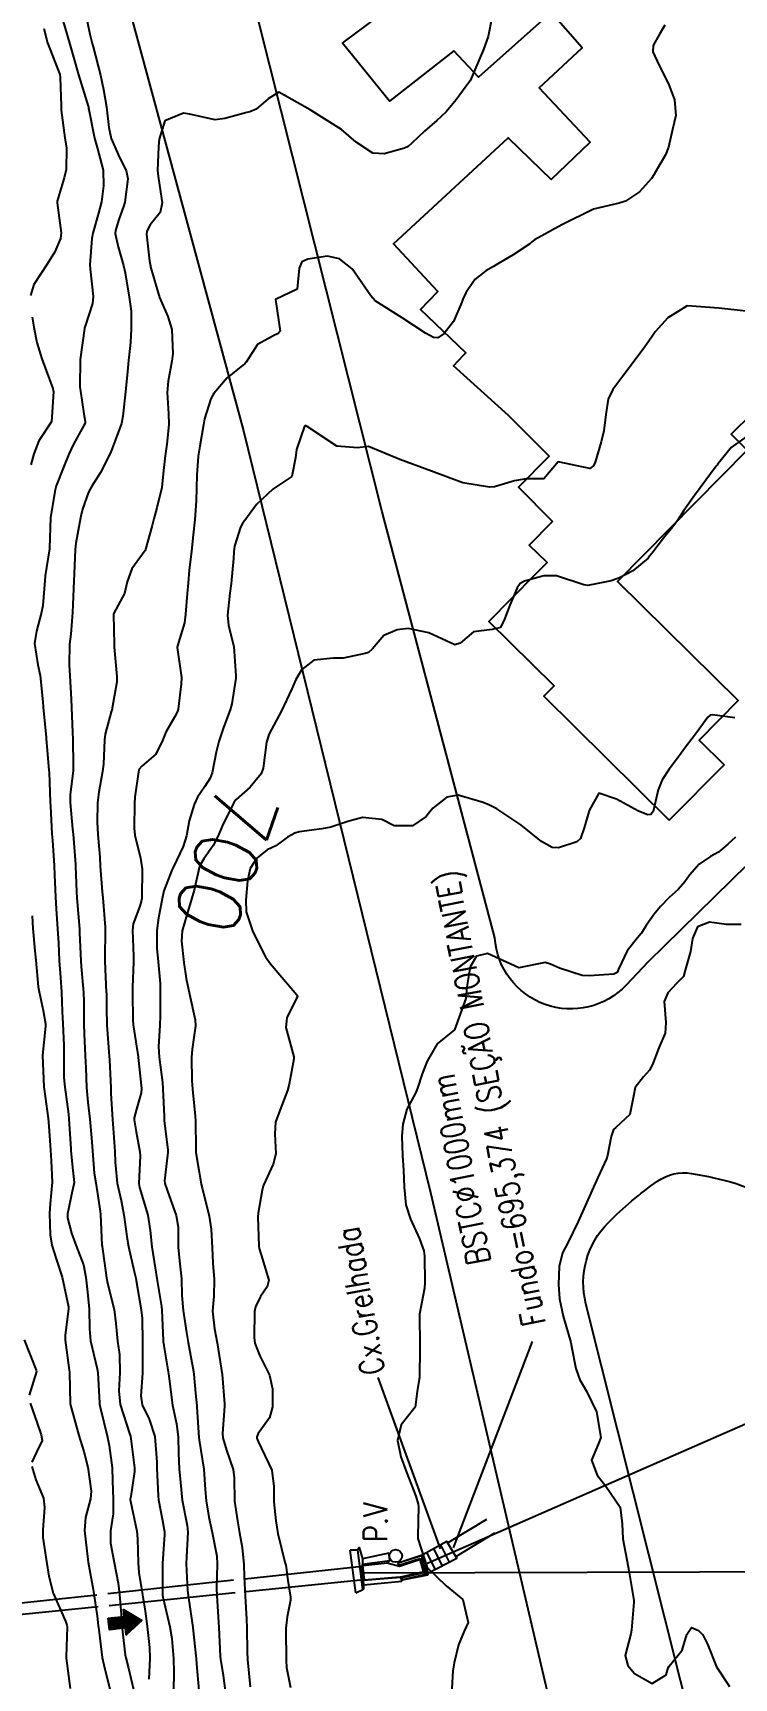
# Model space of a CAD drawing. Header units: metres. Extents: x 286371 to 293043, y 7462578 to 7466404.
# Drawn here: x 290096.1 to 290140.3, y 7463997.8 to 7464101.8 of the extents above; entities that cross this region are included whole.
import ezdxf
from ezdxf.enums import TextEntityAlignment as Align

# ---------------------------------------------------------------- set-up
doc = ezdxf.new("R2010")
doc.units = ezdxf.units.M
doc.header["$MEASUREMENT"] = 0
doc.linetypes.add('CONTINUO', pattern=[0])
doc.linetypes.add('TRACEJADO', pattern=[8.7, 8, -0.7])
for name, color, linetype in [('CANALETA', 151, 'Continuous'), ('Cotas', 45, 'Continuous'), ('Curvas de Nivel 1m', 11, 'Continuous'), ('Curvas de Nivel 5m', 15, 'Continuous'), ('Edificações', 30, 'Continuous'), ('GALERIA', 45, 'Continuous'), ('GRELHA', 45, 'CONTINUO'), ('P.V', 45, 'CONTINUO'), ('TEXTO', 45, 'Continuous'), ('TUBO', 45, 'Continuous'), ('Vias primárias', 230, 'Continuous')]:
    doc.layers.add(name, color=color, linetype=linetype)
doc.styles.add('ROMANS', font='romans', dxfattribs={"height": 0.2})
doc.styles.add('Style-STANDARD', font='STANDARD.shx')

msp = doc.modelspace()

# ---------------------------------------------------------------- hatches: boundary and pattern name
at = {"layer": 'TEXTO'}
msp.add_hatch(color=256, dxfattribs=at).paths.add_polyline_path([(290100.81, 7464001.59), (290101.82, 7464001.7), (290101.77, 7464002.13), (290102.94, 7464001.45), (290101.94, 7464000.54), (290101.9, 7464000.97), (290100.89, 7464000.86)])

# ---------------------------------------------------------------- linework, layer by layer
at = {"layer": 'CANALETA', "linetype": 'CONTINUO'}
for points in [[(290118.42, 7464005.08, 696.14), (290119.21, 7464004.87, 695.89), (290120.6, 7464005.33, 695.64)], [(290119.22, 7464004.21, 696.04), (290119.4, 7464004.23, 695.84), (290120.82, 7464004.56, 695.63)]]:
    msp.add_polyline3d(points, dxfattribs=at)
at = {"layer": 'Curvas de Nivel 1m', "flags": 128}
for points, elevation in [([(290099.35, 7464103.13), (290099.64, 7464101.71), (290099.79, 7464101.12), (290099.86, 7464100.89), (290100.32, 7464099.11), (290100.5, 7464098.2), (290100.69, 7464097.11), (290100.85, 7464095.81), (290101, 7464095.1), (290101.53, 7464093.91), (290101.94, 7464093.09), (290102.04, 7464092.55), (290101.85, 7464091.09), (290101.77, 7464090.8), (290101.47, 7464089.98), (290101.26, 7464089.3), (290101.24, 7464089.1), (290101.44, 7464088.26), (290101.77, 7464087.09), (290101.87, 7464086.62), (290102.14, 7464085.08), (290102.25, 7464084.2), (290102.26, 7464083.08), (290102.22, 7464082.21), (290102.09, 7464081.08), (290102.03, 7464080.37), (290101.91, 7464079.09), (290101.73, 7464077.56), (290101.65, 7464077.1), (290101.25, 7464076.02), (290100.99, 7464075.35), (290100.9, 7464075.11), (290100.33, 7464074), (290099.77, 7464073.13), (290099.57, 7464072.76), (290099.18, 7464071.68), (290099.08, 7464071.23), (290099.06, 7464071.14), (290098.76, 7464069.53), (290098.72, 7464069.14), (290098.66, 7464067.6), (290098.64, 7464067.14), (290098.58, 7464065.66), (290098.56, 7464065.14), (290098.44, 7464063.77), (290098.37, 7464063.14), (290098.34, 7464061.84), (290098.39, 7464061.14), (290098.47, 7464059.67), (290098.49, 7464059.14), (290098.56, 7464057.56), (290098.57, 7464057.14), (290098.6, 7464055.47), (290098.59, 7464055.14), (290098.41, 7464053.65), (290098.4, 7464053.14), (290098.56, 7464051.45), (290098.59, 7464051.14), (290098.75, 7464049.23), (290098.75, 7464049.14), (290098.81, 7464047.48), (290098.82, 7464047.13), (290098.82, 7464047.11), (290098.99, 7464045.13), (290099, 7464044.9), (290099.08, 7464043.13), (290099.1, 7464042.77), (290099.24, 7464041.13), (290099.26, 7464040.57), (290099.26, 7464039.13), (290099.28, 7464038.53), (290099.35, 7464037.12), (290099.39, 7464036.38), (290099.44, 7464035.12), (290099.53, 7464034.2), (290099.65, 7464033.12), (290099.75, 7464031.94), (290099.81, 7464031.12), (290099.93, 7464029.72), (290100.02, 7464029.11), (290100.3, 7464027.32), (290100.32, 7464027.11), (290100.41, 7464025.17), (290100.43, 7464025.11), (290100.43, 7464025.07), (290100.47, 7464024.78), (290100.7, 7464023.1), (290100.77, 7464022.77), (290101.18, 7464021.09), (290101.28, 7464020.21), (290101.39, 7464019.09), (290101.52, 7464018.25), (290101.55, 7464017.1), (290101.47, 7464015.95), (290101.57, 7464015.1), (290102.18, 7464013.19), (290102.21, 7464013.09), (290102.28, 7464012.61), (290102.47, 7464011.08), (290102.47, 7464010.86), (290102.23, 7464009.27), (290102.2, 7464009.11), (290102.2, 7464009.08), (290102.22, 7464008.98), (290102.62, 7464007.08), (290102.66, 7464006.6), (290102.7, 7464005.08), (290102.75, 7464004.48), (290102.97, 7464003.07), (290103.15, 7464002.04), (290103.27, 7464001.07), (290103.41, 7463999.74), (290103.43, 7463999.06), (290103.38, 7463997.74)], 704), ([(290125.05, 7464102.73), (290124.82, 7464101.56), (290124.51, 7464100.74), (290123.73, 7464098.9), (290123.67, 7464098.76), (290123.59, 7464098.65), (290122.79, 7464097.56), (290122.15, 7464096.79), (290121.85, 7464096.5), (290121.56, 7464096.24), (290120.79, 7464095.56), (290119.98, 7464094.82), (290119.75, 7464094.6), (290119.53, 7464094.5), (290118.23, 7464094.14), (290117.52, 7464094.19), (290116.48, 7464094.87), (290115.55, 7464095.67), (290113.57, 7464096.91), (290111.59, 7464098.04), (290110.92, 7464097.62), (290110.16, 7464096.97), (290109.76, 7464096.79), (290109.57, 7464096.75), (290108.18, 7464096.38), (290107.56, 7464096.28), (290105.95, 7464096.64), (290105.57, 7464096.71), (290104.38, 7464096.23), (290104.02, 7464095.06), (290103.98, 7464094.61), (290103.93, 7464093.06), (290103.98, 7464092.58), (290104.21, 7464091.05), (290104.08, 7464090.44), (290103.46, 7464089.64), (290103.25, 7464089.26), (290103.22, 7464089.07), (290103.42, 7464087.35), (290103.47, 7464087.06), (290103.48, 7464086.99), (290104.04, 7464085.05), (290104.57, 7464083.85), (290104.83, 7464083.04), (290104.89, 7464081.49), (290104.83, 7464081.04), (290104.59, 7464079.76), (290104.54, 7464079.05), (290104.62, 7464077.7), (290104.63, 7464077.04), (290104.51, 7464075.78), (290104.4, 7464075.05), (290104.3, 7464074.13), (290104.19, 7464073.05), (290103.89, 7464071.77), (290103.69, 7464071.07), (290103.59, 7464070.65), (290103.14, 7464069.07), (290102.3, 7464067.91), (290102.01, 7464067.09), (290101.84, 7464066.36), (290101.16, 7464065.1), (290101.15, 7464065.04), (290101.18, 7464063.1), (290101.19, 7464062.96), (290101.36, 7464061.1), (290101.35, 7464060.77), (290101.06, 7464059.1), (290101.05, 7464059.05), (290100.99, 7464058.87), (290100.62, 7464057.46), (290100.57, 7464057.11), (290100.5, 7464055.56), (290100.45, 7464055.11), (290100.22, 7464053.8), (290100.13, 7464053.12), (290100.1, 7464051.89), (290100.16, 7464051.12), (290100.27, 7464049.69), (290100.31, 7464049.11), (290100.42, 7464047.5), (290100.46, 7464047.11), (290100.61, 7464045.27), (290100.62, 7464045.11), (290100.59, 7464043.26), (290100.59, 7464043.11), (290100.68, 7464041.14), (290100.69, 7464041.1), (290100.7, 7464040.1), (290100.72, 7464039.1), (290100.72, 7464039.07), (290100.87, 7464037.1), (290100.89, 7464036.87), (290100.98, 7464035.1), (290100.98, 7464034.74), (290101.07, 7464033.1), (290101.13, 7464032.55), (290101.22, 7464031.09), (290101.24, 7464030.41), (290101.38, 7464029.09), (290101.62, 7464027.99), (290101.8, 7464027.09), (290102, 7464025.56), (290102.08, 7464025.08), (290102.45, 7464023.5), (290102.55, 7464023.07), (290102.58, 7464022.94), (290102.9, 7464021.07), (290102.95, 7464020.52), (290102.97, 7464019.07), (290102.98, 7464017.7), (290102.98, 7464017.07), (290102.87, 7464015.63), (290102.96, 7464015.07), (290103.39, 7464014.16), (290103.76, 7464013.06), (290103.87, 7464011.45), (290103.89, 7464011.06), (290103.96, 7464009.32), (290103.98, 7464009.06), (290104.21, 7464007.87), (290104.36, 7464007.05), (290104.36, 7464006.88), (290104.24, 7464005.05), (290104.24, 7464004.98), (290104.24, 7464003.05), (290104.26, 7464002.93), (290104.71, 7464001.05), (290104.82, 7464000.31), (290104.94, 7463999.04), (290104.95, 7463998.15), (290104.93, 7463997.04)], 703), ([(290096.75, 7464102.06), (290096.98, 7464101.16), (290097.61, 7464099.53), (290097.75, 7464099.15), (290097.78, 7464098.97), (290097.83, 7464097.15), (290097.83, 7464096.89), (290098.06, 7464095.15), (290098.18, 7464094.5), (290098.16, 7464093.14), (290098.03, 7464092.63), (290097.58, 7464091.15), (290097.58, 7464091.05), (290097.83, 7464089.15), (290097.8, 7464088.79), (290097.44, 7464087.94), (290096.95, 7464087.16), (290096.1, 7464085.88), (290095.89, 7464085.18)], 706), ([(290135.96, 7464102.26), (290135.64, 7464101.71), (290135.23, 7464100.98), (290135.22, 7464100.58), (290135.61, 7464099.72), (290136.2, 7464098.57), (290136.59, 7464097.55), (290136.67, 7464096.56), (290136.45, 7464095.67), (290136.2, 7464094.56), (290136.02, 7464094.07), (290135.51, 7464093.22), (290135.27, 7464092.82), (290135.12, 7464092.58), (290134.36, 7464091.73), (290133.48, 7464091.15), (290133.08, 7464091.01), (290131.47, 7464090.63), (290129.46, 7464089.65), (290127.73, 7464088.7), (290127.57, 7464088.57), (290127.44, 7464088.44), (290126.39, 7464087.76), (290125.42, 7464087.18), (290125.15, 7464087.01), (290124.66, 7464086.75), (290123.96, 7464086.2), (290123.39, 7464085.35), (290123.2, 7464084.95), (290123.14, 7464084.77), (290122.61, 7464083.54), (290122.03, 7464082.78), (290121.64, 7464082.5), (290121.35, 7464082.53), (290120.86, 7464082.8), (290119.37, 7464083.78), (290117.68, 7464084.85), (290117.39, 7464085.16), (290116.22, 7464086.87), (290115.42, 7464087.51), (290114.65, 7464087.67), (290113.42, 7464087.49), (290113.03, 7464087.31), (290112.88, 7464086.92), (290112.74, 7464085.58), (290111.38, 7464084.94), (290111.67, 7464082.94), (290111.52, 7464082.77), (290111.35, 7464082.7), (290110.23, 7464082.08), (290109.52, 7464080.97), (290109.43, 7464080.87), (290109.32, 7464080.79), (290108.33, 7464079.97), (290107.49, 7464079), (290107.41, 7464078.89), (290107.29, 7464078.65), (290106.9, 7464077.38), (290106.83, 7464077.01), (290106.59, 7464075.67), (290106.49, 7464075.02), (290106.41, 7464073.82), (290106.39, 7464073.02), (290106.36, 7464072.19), (290106.28, 7464071.02), (290106.18, 7464070.05), (290106.06, 7464069.03), (290105.92, 7464067.82), (290105.85, 7464067.03), (290105.79, 7464066.35), (290105.69, 7464065.04), (290105.62, 7464064.5), (290105.18, 7464063.04), (290105.16, 7464062.93), (290105.43, 7464061.04), (290105.42, 7464060.63), (290105.23, 7464059.04), (290105.17, 7464058.86), (290104.99, 7464058.54), (290104.44, 7464057.58), (290104.24, 7464057.06), (290103.81, 7464056.2), (290102.94, 7464055.44), (290102.77, 7464055.24), (290102.72, 7464055.08), (290102.5, 7464053.48), (290102.47, 7464053.08), (290102.44, 7464051.51), (290102.49, 7464051.08), (290102.84, 7464049.63), (290102.94, 7464049.07), (290102.95, 7464048.96), (290102.93, 7464047.07), (290102.91, 7464046.97), (290102.8, 7464046.59), (290102.38, 7464045.48), (290102.35, 7464045.08), (290102.41, 7464043.42), (290102.4, 7464043.08), (290102.34, 7464041.46), (290102.34, 7464041.08), (290102.37, 7464039.4), (290102.39, 7464039.08), (290102.66, 7464037.33), (290102.7, 7464037.07), (290102.7, 7464037.03), (290102.92, 7464035.07), (290102.9, 7464034.79), (290102.6, 7464033.75), (290102.45, 7464033.22), (290102.45, 7464033.08), (290102.58, 7464032.32), (290102.81, 7464031.07), (290102.82, 7464030.81), (290102.74, 7464029.07), (290102.79, 7464028.81), (290103.32, 7464027.06), (290103.46, 7464026.09), (290103.56, 7464025.06), (290103.78, 7464023.73), (290103.89, 7464023.05), (290104.17, 7464021.28), (290104.2, 7464021.05), (290104.29, 7464019.13), (290104.29, 7464019.05), (290104.3, 7464018.97), (290104.37, 7464018.55), (290104.62, 7464017.04), (290104.66, 7464016.72), (290104.87, 7464015.04), (290105.13, 7464013.87), (290105.22, 7464013.04), (290105.24, 7464012.01), (290105.3, 7464011.03), (290105.37, 7464010.16), (290105.49, 7464009.04), (290105.79, 7464007.44), (290105.84, 7464007.03), (290105.75, 7464005.45), (290105.74, 7464005.03), (290105.82, 7464003.34), (290105.85, 7464003.03), (290106.11, 7464001.3), (290106.15, 7464001.02), (290106.16, 7464000.97), (290106.36, 7463999.02), (290106.39, 7463998.7), (290106.54, 7463997.02)], 702), ([(290141.1, 7464084.2), (290139.38, 7464084.38), (290137.38, 7464084.54), (290136.15, 7464083.78), (290135.36, 7464082.88), (290135.23, 7464082.7), (290135.14, 7464082.58), (290134.71, 7464081.95), (290133.72, 7464080.61), (290133.32, 7464080.08), (290132.68, 7464079.25), (290132.4, 7464078.63), (290132.25, 7464077.66), (290132.11, 7464076.63), (290131.95, 7464075.94), (290131.57, 7464074.64), (290131.46, 7464074.41), (290131.23, 7464074.24), (290129.23, 7464074.67), (290128.32, 7464073.59), (290127.22, 7464073.59), (290126.47, 7464073.46), (290125.21, 7464073.09), (290124.89, 7464073.06), (290123.21, 7464073.35), (290122.31, 7464073.68), (290121.22, 7464074.08), (290119.23, 7464074.82), (290117.25, 7464075.63), (290116.56, 7464075.55), (290115.25, 7464075.66), (290113.38, 7464076.91), (290113.26, 7464076.97), (290113.23, 7464076.95), (290113.21, 7464076.92), (290112.71, 7464075.46), (290112.63, 7464074.92), (290112.41, 7464073.74), (290111.2, 7464072.94), (290110.18, 7464071.97), (290109.44, 7464070.97), (290109.32, 7464070.82), (290109.17, 7464070.55), (290108.79, 7464069.34), (290108.74, 7464068.98), (290108.72, 7464068.57), (290108.58, 7464066.99), (290108.5, 7464066.38), (290108.34, 7464064.99), (290108.41, 7464064.32), (290108.75, 7464062.99), (290108.87, 7464061.14), (290108.86, 7464060.99), (290108.62, 7464059.37), (290108.52, 7464058.99), (290108.1, 7464057.87), (290107.79, 7464057), (290107.62, 7464056.33), (290107.37, 7464055.01), (290107.25, 7464054.68), (290106.91, 7464054.15), (290106.45, 7464053.48), (290106.23, 7464053.02), (290105.93, 7464051.98), (290105.76, 7464051.03), (290105.54, 7464050.35), (290104.91, 7464049.04), (290104.89, 7464048.99), (290104.83, 7464048.86), (290104.32, 7464047.55), (290104.21, 7464047.05), (290103.98, 7464045.86), (290103.87, 7464045.06), (290103.88, 7464043.93), (290103.96, 7464043.06), (290104.08, 7464041.7), (290104.1, 7464041.05), (290104.08, 7464039.67), (290104.06, 7464039.05), (290103.99, 7464037.72), (290104.03, 7464037.05), (290104.23, 7464035.45), (290104.26, 7464035.05), (290104.34, 7464033.31), (290104.35, 7464033.05), (290104.57, 7464031.17), (290104.58, 7464031.04), (290104.58, 7464031.02), (290104.56, 7464030.86), (290104.37, 7464029.22), (290104.38, 7464029.05), (290104.53, 7464028.63), (290105.11, 7464027.04), (290105.22, 7464026.31), (290105.23, 7464025.03), (290105.31, 7464024.18), (290105.44, 7464023.03), (290105.46, 7464021.99), (290105.55, 7464021.03), (290105.76, 7464019.65), (290105.85, 7464019.02), (290106.19, 7464017.18), (290106.21, 7464017.02), (290106.33, 7464015.81), (290106.4, 7464015.01), (290106.4, 7464014.92), (290106.54, 7464013.01), (290106.58, 7464012.71), (290106.84, 7464011.01), (290106.94, 7464009.72), (290106.99, 7464009.01), (290107.17, 7464007.97), (290107.38, 7464007.01), (290107.66, 7464005.51), (290107.7, 7464005), (290107.65, 7464003.49), (290107.67, 7464003), (290107.78, 7464001.33), (290107.8, 7464001), (290107.89, 7463999.18), (290107.91, 7463999), (290108.06, 7463997.96), (290108.2, 7463996.99)], 701), ([(290096, 7464083.81), (290096.11, 7464083.18), (290096.3, 7464082.21), (290096.62, 7464081.18), (290097.3, 7464079.31), (290097.34, 7464079.16), (290097.35, 7464079.11), (290097.27, 7464077.81), (290097.23, 7464077.2), (290097.21, 7464077.17), (290096.43, 7464075.99), (290096.11, 7464075.18), (290095.93, 7464074.48)], 706), ([(290140.39, 7464058.5), (290138.99, 7464058.69), (290138.84, 7464058.67), (290138.69, 7464058.53), (290137.97, 7464057.54), (290137.22, 7464056.55), (290137.1, 7464056.4), (290136.95, 7464056.19), (290136.25, 7464055.24), (290135.8, 7464054.57), (290135.54, 7464053.95), (290135.24, 7464052.58), (290135.09, 7464052.38), (290134.89, 7464052.37), (290134.31, 7464052.59), (290132.91, 7464053.35), (290131.81, 7464053.73), (290131.18, 7464052.64), (290131.13, 7464052.4), (290130.88, 7464051.53), (290130.65, 7464050.86), (290130.41, 7464050.65), (290129.26, 7464050.27), (290128.86, 7464050.29), (290128.18, 7464050.68), (290126.88, 7464051.73), (290125.36, 7464052.73), (290124.9, 7464052.97), (290124.49, 7464053.15), (290122.91, 7464053.6), (290122.2, 7464053.48), (290121.32, 7464052.79), (290121.13, 7464052.55), (290120.89, 7464052.26), (290120.02, 7464051.67), (290118.88, 7464051.67), (290118.1, 7464052.06), (290116.88, 7464052.19), (290115.94, 7464051.94), (290114.87, 7464051.58), (290114.3, 7464051.47), (290112.87, 7464051.29), (290112.59, 7464051.21), (290112.13, 7464050.94), (290111.39, 7464050.41), (290110.85, 7464050.15), (290110.19, 7464049.62), (290109.77, 7464048.97), (290109.61, 7464048.19), (290109.5, 7464046.97), (290109.53, 7464046.23), (290109.95, 7464044.97), (290110.75, 7464043.38), (290111.05, 7464042.95), (290112.72, 7464040.99), (290112.76, 7464040.92), (290112.76, 7464040.87), (290112.71, 7464040.77), (290112.09, 7464039.54), (290112.03, 7464038.93), (290112.53, 7464037.06), (290112.54, 7464036.93), (290112.23, 7464035.33), (290112.13, 7464034.93), (290111.71, 7464033.84), (290111.38, 7464032.94), (290111.34, 7464032.19), (290111.39, 7464030.94), (290111.22, 7464030.28), (290110.61, 7464028.95), (290110.59, 7464028.9), (290110.53, 7464028.64), (290110.28, 7464027.19), (290110.27, 7464026.96), (290110.33, 7464025.09), (290110.35, 7464024.96), (290110.46, 7464024.56), (290110.96, 7464022.95), (290110.85, 7464022.53), (290110.42, 7464021.91), (290110.11, 7464021.26), (290110.05, 7464020.96), (290110.02, 7464019.32), (290110.07, 7464018.96), (290110.36, 7464018.21), (290111, 7464016.94), (290111.19, 7464016.08), (290111.19, 7464014.94), (290111, 7464014.25), (290110.29, 7464013.27), (290110.19, 7464013.05), (290110.19, 7464012.96), (290110.28, 7464012.75), (290111.14, 7464010.94), (290111.26, 7464009.91), (290111.27, 7464008.94), (290111.39, 7464007.75), (290111.52, 7464006.93), (290111.97, 7464005.13), (290112.02, 7464004.93), (290112.04, 7464004.8), (290112.15, 7464003.97), (290112.33, 7464002.92), (290112.32, 7464002.73), (290112.12, 7464001.68), (290112.03, 7464000.93), (290112.02, 7464000.85), (290112.04, 7463998.94), (290112.07, 7463998.47), (290112.32, 7463997.2)], 699), ([(290140.43, 7464050.94), (290139.95, 7464050.51), (290139.36, 7464050.01), (290138.85, 7464049.72), (290138.14, 7464049.24), (290137.53, 7464048.54), (290137.24, 7464048.13), (290136.82, 7464047.65), (290136.24, 7464047.13), (290135.7, 7464046.57), (290135.29, 7464046.08), (290134.79, 7464045.36), (290134.49, 7464044.88), (290134.25, 7464044.59), (290133.59, 7464043.77), (290133.05, 7464042.61), (290132.95, 7464042.4), (290132.74, 7464042.3), (290131.19, 7464042.18), (290130.74, 7464042.21), (290129.31, 7464042.67), (290128.75, 7464042.93), (290128.4, 7464043.03), (290126.74, 7464042.7), (290124.76, 7464043.6), (290124.07, 7464043.43), (290123.67, 7464042.75), (290123.46, 7464041.49), (290123.39, 7464040.76), (290122.68, 7464038.77), (290121.58, 7464037.88), (290120.95, 7464036.8), (290120.87, 7464036.58), (290120.64, 7464036), (290120.35, 7464035.09), (290120.23, 7464034.81), (290119.68, 7464033.75), (290119.42, 7464032.82), (290119.36, 7464032.04), (290119.39, 7464030.82), (290119.47, 7464029.9), (290119.5, 7464028.82), (290119.61, 7464027.72), (290119.9, 7464026.81), (290120.48, 7464025.57), (290120.75, 7464024.8), (290120.79, 7464024.47), (290120.8, 7464022.8), (290120.78, 7464022.45), (290120.48, 7464020.8), (290120.47, 7464020.74), (290120.49, 7464018.8), (290120.49, 7464018.68), (290120.47, 7464016.8), (290120.46, 7464016.69), (290120.33, 7464015.92), (290120.2, 7464014.93), (290120.11, 7464014.81), (290119.31, 7464013.81), (290119.08, 7464012.82), (290119.3, 7464011.79), (290119.66, 7464010.81), (290120.23, 7464009.3), (290120.39, 7464008.8), (290120.4, 7464008.62), (290120.36, 7464006.8), (290120.36, 7464006.63), (290120.95, 7464004.79), (290122.15, 7464003.64), (290123.2, 7464002.76), (290123.54, 7464001.32), (290123.3, 7464000.76), (290122.94, 7463999.9), (290122.66, 7463998.77), (290122.57, 7463998.26), (290122.5, 7463996.77)], 698), ([(290096, 7464045.97), (290096.05, 7464045.18), (290096.17, 7464043.76), (290096.23, 7464043.17), (290096.39, 7464041.5), (290096.44, 7464041.17), (290096.7, 7464039.99), (290096.84, 7464039.16), (290096.84, 7464039), (290096.65, 7464037.16), (290096.75, 7464035.16), (290096.76, 7464035.02), (290097.01, 7464033.16), (290097.05, 7464032.69), (290097.16, 7464031.16), (290097.21, 7464030.5), (290097.26, 7464029.15), (290097.15, 7464027.8), (290097.09, 7464027.16), (290097.14, 7464025.82), (290097.25, 7464025.16), (290097.54, 7464024.23), (290097.91, 7464023.15), (290098.29, 7464021.27), (290098.29, 7464021.15), (290098.09, 7464019.45), (290098.09, 7464019.15), (290098.35, 7464017.27), (290098.36, 7464017.14), (290098.36, 7464017.12), (290098.4, 7464015.14), (290098.42, 7464015.04), (290098.96, 7464013.13), (290099.27, 7464012.13), (290099.53, 7464011.13), (290099.74, 7464009.62), (290099.69, 7464009.12), (290099.38, 7464007.95), (290099.32, 7464007.13), (290099.46, 7464005.84), (290099.54, 7464005.12), (290099.86, 7464003.4), (290099.91, 7464003.12), (290100.11, 7464001.71), (290100.18, 7464001.11), (290100.19, 7464001.03), (290100.42, 7463999.11), (290100.53, 7463998.64), (290100.92, 7463997.1)], 706), ([(290140.79, 7464045.44), (290139.87, 7464045.42), (290138.79, 7464045.58), (290138.04, 7464045.28), (290137.72, 7464044.54), (290137.59, 7464043.72), (290137.26, 7464042.55), (290137.14, 7464042.15), (290136.73, 7464041.73), (290136.16, 7464041.12), (290135.93, 7464040.57), (290136.03, 7464039.23), (290135.99, 7464038.56), (290135.6, 7464037.63), (290135.19, 7464036.58), (290135, 7464036.22), (290134.63, 7464035.8), (290134.1, 7464035.12), (290134, 7464034.59), (290133.76, 7464033.43), (290132.87, 7464032.61), (290132.73, 7464032.47), (290132.58, 7464032.04), (290132.35, 7464030.83), (290132.28, 7464030.62), (290131.73, 7464029.43), (290131.37, 7464028.63), (290130.49, 7464026.65), (290129.84, 7464025.3), (290129.51, 7464024.67), (290129.3, 7464023.82), (290129.26, 7464022.67), (290129.31, 7464021.78), (290129.55, 7464020.67), (290130.03, 7464019.01), (290130.1, 7464018.66), (290130.35, 7464017.36), (290130.61, 7464016.65), (290131.03, 7464015.94), (290131.66, 7464014.63), (290131.92, 7464013), (290131.78, 7464012.63), (290131.33, 7464011.57), (290131.69, 7464010.63), (290132.24, 7464009.93), (290133.14, 7464008.61), (290133.27, 7464007.55), (290133.31, 7464006.61), (290133.59, 7464005.18), (290133.7, 7464004.6), (290134.01, 7464002.71), (290134.02, 7464002.6), (290133.87, 7464000.82), (290133.82, 7464000.6), (290133.46, 7463999.22), (290133.63, 7463998.6), (290134.06, 7463998.09), (290135.17, 7463997.46), (290136.06, 7463998), (290136.18, 7463998.45), (290136.25, 7463998.56), (290137.06, 7463999.57), (290137.36, 7464000.55), (290137.65, 7464000.99), (290138.1, 7464000.8), (290138.36, 7464000.53), (290138.67, 7463999.94), (290139.23, 7463998.52), (290140.05, 7463997.28)], 697), ([(290095.49, 7464019.19), (290096.26, 7464017.27), (290096.28, 7464017.18), (290095.82, 7464015.69)], 707), ([(290095.87, 7464015.18), (290096.3, 7464013.97), (290096.58, 7464013.17), (290096.63, 7464012.82), (290096.27, 7464012.08), (290095.99, 7464011.45)], 707), ([(290095.98, 7464011.18), (290096.24, 7464010.33), (290096.72, 7464009.17), (290096.79, 7464008.59), (290096.67, 7464007.17), (290096.68, 7464006.68), (290096.9, 7464005.16), (290097.06, 7464004.25), (290097.34, 7464003.16), (290098.11, 7464001.39), (290098.2, 7464001.14), (290098.21, 7464001.04), (290098.15, 7463999.14), (290098.15, 7463999.06), (290098.41, 7463997.14)], 707)]:
    msp.add_lwpolyline(points, dxfattribs=dict(at, elevation=elevation))
at = {"layer": 'Curvas de Nivel 5m', "flags": 128}
for points, elevation in [([(290097.81, 7464103), (290098.36, 7464101.14), (290098.65, 7464100.11), (290098.93, 7464099.13), (290099.55, 7464097.15), (290099.56, 7464097.12), (290099.57, 7464097.04), (290099.95, 7464095.12), (290100.12, 7464094.53), (290100.48, 7464093.11), (290100.5, 7464092.11), (290100.38, 7464091.11), (290100.2, 7464090.39), (290099.83, 7464089.12), (290099.78, 7464088.79), (290099.65, 7464087.12), (290099.66, 7464086.87), (290099.86, 7464085.12), (290099.81, 7464084.68), (290099.36, 7464083.24), (290099.32, 7464083.13), (290099.31, 7464083.09), (290099.03, 7464081.14), (290099.02, 7464079.42), (290099.05, 7464079.14), (290099.27, 7464077.71), (290099.35, 7464077.22), (290099.35, 7464077.13), (290099.33, 7464077.07), (290099.26, 7464076.96), (290098.61, 7464075.78), (290098.32, 7464075.15), (290098.01, 7464074.37), (290097.52, 7464073.16), (290097.45, 7464072.91), (290097.17, 7464071.16), (290097.09, 7464069.22), (290097.09, 7464069.17), (290096.83, 7464067.46), (290096.8, 7464067.17), (290096.67, 7464065.59), (290096.6, 7464065.17), (290096.27, 7464063.97), (290096.15, 7464063.18), (290096.36, 7464061.84), (290096.51, 7464061.17), (290096.67, 7464059.5), (290096.69, 7464059.17), (290096.88, 7464057.25), (290096.88, 7464057.17), (290096.95, 7464056.44), (290097.06, 7464055.16), (290097.07, 7464055.03), (290097.15, 7464053.16), (290097.16, 7464052.9), (290097.25, 7464051.16), (290097.28, 7464050.74), (290097.39, 7464049.16), (290097.42, 7464048.56), (290097.48, 7464047.15), (290097.53, 7464046.42), (290097.61, 7464045.15), (290097.66, 7464044.25), (290097.72, 7464043.15), (290097.8, 7464042.07), (290097.85, 7464041.15), (290097.9, 7464039.94), (290097.95, 7464039.15), (290098.01, 7464037.8), (290098, 7464037.14), (290098.01, 7464035.77), (290098.06, 7464035.14), (290098.29, 7464033.45), (290098.32, 7464033.14), (290098.44, 7464031.26), (290098.45, 7464031.14), (290098.55, 7464030.08), (290098.65, 7464029.13), (290098.64, 7464029.02), (290098.53, 7464028.55), (290098.23, 7464027.14), (290098.24, 7464026.88), (290098.49, 7464025.93), (290098.79, 7464025.13), (290099.25, 7464023.92), (290099.4, 7464023.13), (290099.49, 7464022.19), (290099.6, 7464021.12), (290099.63, 7464019.88), (290099.69, 7464019.12), (290100.11, 7464017.35), (290100.16, 7464017.12), (290100.25, 7464015.18), (290100.26, 7464015.12), (290100.31, 7464014.92), (290100.75, 7464013.11), (290100.87, 7464012.51), (290101.06, 7464011.1), (290101.08, 7464010.26), (290101.12, 7464009.1), (290101.13, 7464008.18), (290100.96, 7464007.1), (290100.96, 7464006.33), (290101.18, 7464005.1), (290101.43, 7464003.81), (290101.53, 7464003.09), (290101.64, 7464001.57), (290101.67, 7464001.09), (290101.88, 7463999.28), (290101.92, 7463999.09), (290102.07, 7463998.52), (290102.41, 7463997.08)], 705), ([(290141.25, 7464076.36), (290140.16, 7464075.58), (290139.3, 7464074.51), (290139.27, 7464074.47), (290139.22, 7464074.4), (290137.84, 7464072.54), (290137.18, 7464071.6), (290136.76, 7464070.97), (290136.47, 7464070.56), (290135.89, 7464069.84), (290135.14, 7464068.87), (290135.01, 7464068.71), (290134.91, 7464068.59), (290133.94, 7464067.79), (290133.11, 7464067.33), (290132.59, 7464067.14), (290131.11, 7464066.85), (290130.86, 7464066.9), (290129.12, 7464067.46), (290128.33, 7464067.47), (290127.11, 7464067.13), (290126.83, 7464066.99), (290126.65, 7464066.71), (290126.18, 7464065.62), (290125.84, 7464064.72), (290125.58, 7464064.21), (290125.06, 7464064.07), (290123.89, 7464063.92), (290123.05, 7464063.21), (290122.71, 7464063.11), (290121.06, 7464063.87), (290119.75, 7464064.13), (290119.07, 7464064.06), (290118.21, 7464063.69), (290117.5, 7464062.85), (290117.26, 7464062.63), (290117.04, 7464062.55), (290115.64, 7464062.27), (290115.04, 7464062.27), (290113.8, 7464062.14), (290113.03, 7464061.54), (290112.67, 7464060.92), (290112.4, 7464060.32), (290111.75, 7464058.94), (290110.96, 7464057.44), (290110.84, 7464057.08), (290110.81, 7464056.96), (290110.59, 7464055.3), (290110.47, 7464054.96), (290109.77, 7464054.11), (290108.9, 7464053.33), (290108.75, 7464053.14), (290108.67, 7464052.99), (290108.08, 7464051.8), (290107.73, 7464051), (290107.43, 7464050.43), (290106.84, 7464049.59), (290106.63, 7464049.23), (290106.55, 7464049.02), (290106.23, 7464047.61), (290106.06, 7464047.03), (290105.77, 7464046.05), (290105.48, 7464045.03), (290105.43, 7464044.37), (290105.59, 7464043.03), (290105.74, 7464042.01), (290105.94, 7464041.03), (290106.31, 7464039.4), (290106.33, 7464039.02), (290106.12, 7464037.56), (290106.07, 7464037.02), (290106.09, 7464035.56), (290106.14, 7464035.02), (290106.3, 7464033.32), (290106.32, 7464033.02), (290106.34, 7464031.25), (290106.35, 7464031.02), (290106.55, 7464029.77), (290106.69, 7464029.01), (290106.75, 7464028.79), (290107.18, 7464027), (290107.31, 7464026.18), (290107.37, 7464025), (290107.42, 7464024.03), (290107.5, 7464023), (290107.47, 7464021.95), (290107.4, 7464021), (290107.52, 7464019.87), (290107.69, 7464018.99), (290107.95, 7464017.39), (290108, 7464016.99), (290108.16, 7464015.14), (290108.16, 7464014.99), (290108.02, 7464013.26), (290108.04, 7464012.99), (290108.27, 7464012.2), (290108.7, 7464010.98), (290108.76, 7464010.46), (290108.78, 7464008.98), (290108.97, 7464007.74), (290109.1, 7464006.98), (290109.26, 7464006.05), (290109.37, 7464004.97), (290109.4, 7464004.22), (290109.47, 7464002.97), (290109.55, 7464001.53), (290109.56, 7464000.97), (290109.58, 7463999.47), (290109.61, 7463998.97), (290109.78, 7463997.24)], 700)]:
    msp.add_lwpolyline(points, dxfattribs=dict(at, elevation=elevation))
at = {"layer": 'Edificações'}
msp.add_lwpolyline([(290149.37, 7464085.48), (290140.17, 7464076.42), (290141.18, 7464075.4), (290132.99, 7464067.11), (290140.61, 7464059.59), (290138.14, 7464057.09), (290139.71, 7464055.53), (290136.25, 7464052.03), (290128.33, 7464059.86), (290128.97, 7464060.51), (290124.85, 7464064.57), (290127.76, 7464067.52), (290128.53, 7464068.3), (290127.41, 7464069.41), (290128.88, 7464070.9), (290126.72, 7464073.07), (290128.67, 7464075.02), (290126.09, 7464077.59), (290122.63, 7464080.74), (290123.25, 7464081.42), (290123.39, 7464081.57), (290120.53, 7464084.29), (290121.62, 7464085.44), (290118.83, 7464088.45), (290126.07, 7464095.15), (290128.78, 7464092.52), (290131.25, 7464094.88), (290128.04, 7464098.3), (290130.75, 7464100.84), (290128.79, 7464103.06), (290124.2, 7464098.99), (290122.65, 7464100.64), (290118.57, 7464097.47), (290115.61, 7464101.14), (290115.79, 7464101.27), (290117.84, 7464102.8)], dxfattribs=at)
at = {"layer": 'GALERIA', "linetype": 'TRACEJADO', "flags": 128}
for points in [[(290074.83, 7464000.34), (290116.86, 7464004.88)], [(290074.91, 7463999.74), (290116.95, 7464004.04)]]:
    msp.add_lwpolyline(points, dxfattribs=at)
at = {"layer": 'GALERIA', "linetype": 'CONTINUO'}
for points in [[(290116.57, 7464005.89, 698.61), (290116.67, 7464006.05, 697.81), (290116.87, 7464005.34, 697.96)], [(290116.46, 7464003.19, 698.61), (290116.1, 7464005.89, 698.6)], [(290116.46, 7464003.19, 698.61), (290116.89, 7464003.41, 698.6), (290116.57, 7464005.89, 698.61), (290116.1, 7464005.89, 698.6)], [(290118.53, 7464005.69, 697.49), (290116.87, 7464005.34, 697.96), (290116.88, 7464005, 697.95)], [(290116.88, 7464005, 697.95), (290118.59, 7464005.23, 697.44), (290118.53, 7464005.69, 697.49)], [(290116.93, 7464004, 697.94), (290116.99, 7464004.02, 696.58), (290116.9, 7464004.91, 696.56), (290116.88, 7464005, 697.95)], [(290116.9, 7464004.91, 696.56), (290118.42, 7464005.08, 696.14), (290118.59, 7464005.23, 697.44)], [(290119.13, 7464005.08, 697.48), (290120.64, 7464005.59, 696.67)], [(290119.17, 7464004.94, 697.48), (290119.13, 7464005.08, 697.48), (290120.59, 7464005.55, 697.42), (290120.94, 7464004.37, 697.45), (290119.4, 7464004.01, 697.42), (290119.37, 7464004.15, 697.42)], [(290119.17, 7464004.94, 697.48), (290120.49, 7464005.36, 697.42)], [(290120.75, 7464004.48, 697.45), (290120.49, 7464005.36, 697.42)], [(290120.59, 7464005.55, 697.42), (290120.64, 7464005.59, 696.67), (290121, 7464004.32, 696.65), (290120.94, 7464004.37, 697.45)], [(290116.95, 7464004.04, 696.73), (290116.89, 7464004.02, 697.61), (290116.82, 7464004.45, 697.94), (290116.81, 7464004.87, 697.64), (290116.86, 7464004.88, 696.78)], [(290116.95, 7464004.04, 696.73), (290116.86, 7464004.88, 696.78)], [(290116.93, 7464004, 697.94), (290119.28, 7464004.19, 697.3), (290119.36, 7464003.9, 697.28)], [(290119.36, 7464003.9, 697.28), (290116.95, 7464003.67, 697.95), (290116.93, 7464004, 697.94)], [(290116.99, 7464004.02, 696.58), (290119.22, 7464004.21, 696.04), (290119.28, 7464004.19, 697.3)], [(290119.37, 7464004.15, 697.42), (290120.75, 7464004.48, 697.45)], [(290119.4, 7464004.01, 697.42), (290121, 7464004.32, 696.65)], [(290116.89, 7464003.41, 698.6), (290116.95, 7464003.44, 697.92), (290116.95, 7464003.67, 697.95)]]:
    msp.add_polyline3d(points, dxfattribs=at)
at = {"layer": 'GRELHA', "linetype": 'CONTINUO'}
msp.add_polyline3d([(290120.68, 7464005.59, 696.67), (290121, 7464004.43, 696.65), (290122.84, 7464005.37, 696.51), (290122.19, 7464006.44, 696.45)], close=True, dxfattribs=at)
for points in [[(290122.37, 7464005.13, 0), (290121.81, 7464006.23, 0)], [(290120.78, 7464004.53, 696.66), (290120.54, 7464005.34, 696.69)], [(290120.54, 7464005.34, 696.69), (290120.6, 7464005.33, 695.64), (290120.82, 7464004.56, 695.63), (290120.78, 7464004.53, 696.66)], [(290121.48, 7464004.67, 0), (290120.94, 7464005.74, 0)], [(290121.93, 7464004.9, 0), (290121.37, 7464005.98, 0)]]:
    msp.add_polyline3d(points, dxfattribs=at)
at = {"layer": 'P.V', "linetype": 'CONTINUO'}
msp.add_circle((290118.97, 7464005.52, 697.53), 0.4, dxfattribs=at)
at = {"layer": 'TEXTO', "linetype": 'CONTINUO', "flags": 128}
for points in [[(290101.2, 7464000.89), (290102.06, 7464001.96)], [(290101.34, 7464000.91), (290102.15, 7464001.91)], [(290101.8, 7464002.11), (290101.78, 7464002.08)], [(290101.89, 7464002.06), (290101.79, 7464001.94)], [(290101.97, 7464002.01), (290101.81, 7464001.8)], [(290100.87, 7464001.6), (290100.82, 7464001.53)], [(290101.01, 7464001.61), (290100.83, 7464001.39)], [(290101.15, 7464001.63), (290100.85, 7464001.25)], [(290101.29, 7464001.64), (290100.86, 7464001.11)], [(290100.88, 7464000.97), (290101.43, 7464001.66)], [(290100.92, 7464000.86), (290101.58, 7464001.68)], [(290101.06, 7464000.88), (290101.72, 7464001.69)], [(290101.48, 7464000.92), (290102.24, 7464001.86)], [(290101.62, 7464000.94), (290102.32, 7464001.81)], [(290101.76, 7464000.95), (290102.41, 7464001.76)], [(290101.9, 7464000.96), (290102.5, 7464001.71)], [(290101.91, 7464000.82), (290102.59, 7464001.66)], [(290101.93, 7464000.68), (290102.67, 7464001.6)], [(290101.95, 7464000.54), (290102.76, 7464001.55)], [(290102.44, 7464001), (290102.85, 7464001.5)]]:
    msp.add_lwpolyline(points, dxfattribs=at)
at = {"layer": 'TEXTO', "linetype": 'CONTINUO'}
for points in [[(290120.69, 7464004.93, 0), (290296.24, 7464081.87, 0)], [(290122.61, 7464006.04, 0), (290127.6, 7464019.07, 0)], [(290121.8, 7464005.97, 0), (290117.87, 7464016.8, 0)], [(290116.87, 7464004.45, 0), (290315.61, 7464005.04, 0)]]:
    msp.add_polyline3d(points, dxfattribs=at)
msp.add_polyline3d([(290100.81, 7464001.59, 0), (290101.82, 7464001.7, 0), (290101.77, 7464002.13, 0), (290102.94, 7464001.45, 0), (290101.94, 7464000.54, 0), (290101.9, 7464000.97, 0), (290100.89, 7464000.86, 0)], close=True, dxfattribs=at)
at = {"layer": 'TUBO', "linetype": 'TRACEJADO', "flags": 128}
for points in [[(290124.7, 7464007.83), (290122.26, 7464006.35)], [(290125.22, 7464006.97), (290122.78, 7464005.49)]]:
    msp.add_lwpolyline(points, dxfattribs=at)
at = {"layer": 'Vias primárias'}
for points in [[(290013.53, 7464263.08), (290044.24, 7464281.25), (290047.88, 7464283.4, -0.207853), (290050.42, 7464283.72, -0.165764), (290055.42, 7464280.2, -0.099157), (290056.06, 7464278.8), (290058.16, 7464273.09), (290059.96, 7464268.15), (290064.64, 7464254.32), (290069.83, 7464233.1), (290080.3, 7464192.24), (290087.78, 7464159.61), (290094.72, 7464130.68), (290109.35, 7464076.64), (290121.17, 7464028.5), (290132.38, 7463980.46, -0.171492), (290127.44, 7463935.89, -0.171492)], [(290243.01, 7464159.65), (290225.08, 7464132.88), (290183.01, 7464090.47), (290143.31, 7464051.31), (290134.89, 7464043.04), (290133.53, 7464041.6, -0.653949), (290125.23, 7464044.58), (290118.12, 7464071.51), (290109.61, 7464105.32, -0.32426), (290113.07, 7464113.97), (290129.08, 7464127.97), (290144.79, 7464143.81), (290170.36, 7464169.16)]]:
    msp.add_lwpolyline(points, format="xyb", dxfattribs=at)
msp.add_lwpolyline([(290140.47, 7464029.06), (290191.59, 7464009.55), (290192.43, 7464009.19, -0.111468), (290195.95, 7464006.6, -0.372215), (290195.96, 7464002.27), (290185.03, 7463990.94), (290169.75, 7463975.58), (290159.12, 7463965.18), (290156.56, 7463962.68, -0.239519), (290149.6, 7463960.49, -0.325893), (290145.16, 7463965.03), (290136.95, 7463997.64), (290130.98, 7464021.46, -0.262125), (290132.39, 7464026.58, -0.044854), (290135.51, 7464029.21, -0.199837), (290137.66, 7464029.69, -0.03112), (290140.47, 7464029.06, -0.001569)], format="xyb", close=True, dxfattribs=at)

# ---------------------------------------------------------------- texts
at = {"layer": 'Cotas', "style": 'Style-STANDARD'}
msp.add_text('700', height=4, rotation=250.7671, dxfattribs=at).set_placement((290108.25, 7464049.51, 700), align=Align.MIDDLE_CENTER)
at = {"layer": 'TEXTO', "style": 'ROMANS', "width": 0.8}
for s, rotation, p in [('Fundo=695,374 (SEÇÃO MONTANTE)', 101, (290128.44, 7464020.22, 697)), ('BSTCØ1000mm', 101, (290124.98, 7464024.08, 697)), ('Cx.Grelhada', 100, (290118.28, 7464017.11)), ('P.V', 90, (290118.44, 7464006.39))]:
    msp.add_text(s, height=1.5, rotation=rotation, dxfattribs=at).set_placement(p)

doc.saveas('drawing.dxf')
